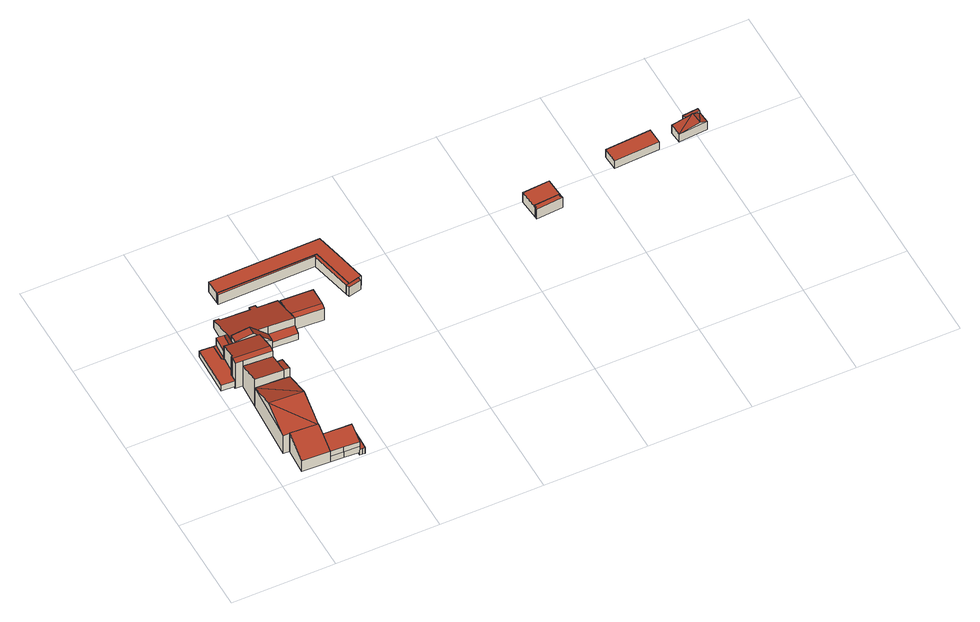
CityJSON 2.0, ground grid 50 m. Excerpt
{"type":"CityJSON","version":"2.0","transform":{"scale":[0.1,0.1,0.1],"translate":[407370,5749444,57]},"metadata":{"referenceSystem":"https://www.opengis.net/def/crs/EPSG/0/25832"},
"CityObjects":{
"building1":{"type":"Building","attributes":{"Gemeindeschluessel":"05515000","Geometrietyp2DReferenz":"3000","function":"51009_1610","roofType":"1000","measuredHeight":3.56},"geometry":[{"type":"Solid","lod":"2","boundaries":[[[[0,1,2,3]],[[4,5,1,0]],[[6,7,5,4]],[[8,9,7,6]],[[10,11,9,8]],[[12,13,11,10]],[[14,15,13,12]],[[16,17,15,14]],[[3,2,17,16]],[[14,12,10,8,6,4,0,3,16]],[[1,5,7,9,11,13,15,17,2]]]],"semantics":{"surfaces":[{"type":"WallSurface"},{"type":"RoofSurface"},{"type":"GroundSurface"}],"values":[[0,0,0,0,0,0,0,0,0,1,2]]}}]},
"building2":{"type":"Building","attributes":{"Gemeindeschluessel":"05515000","Geometrietyp2DReferenz":"3000","function":"51009_1610","roofType":"2100","measuredHeight":3.62},"geometry":[{"type":"Solid","lod":"2","boundaries":[[[[18,19,20,21]],[[22,23,19,18]],[[24,25,23,22]],[[26,27,25,24]],[[21,20,27,26]],[[24,22,18,21,26]],[[19,23,25,27,20]]]],"semantics":{"surfaces":[{"type":"WallSurface"},{"type":"RoofSurface"},{"type":"GroundSurface"}],"values":[[0,0,0,0,0,1,2]]}}]},
"building3":{"type":"Building","attributes":{"Gemeindeschluessel":"05515000","Geometrietyp2DReferenz":"3000","function":"31001_2000"},"address":[{"country":"Germany","locality":"Münster","thoroughfareNumber":"173","thoroughfareName":"Zum Hiltruper See"}],"children":["building3-1","building3-2","building3-3","building3-4","building3-5","building3-6","building3-7","building3-8","building3-9","building3-10","building3-11"]},
"building3-1":{"type":"BuildingPart","attributes":{"roofType":"2100","measuredHeight":16.87},"parents":["building3"],"geometry":[{"type":"Solid","lod":"2","boundaries":[[[[28,29,30,31]],[[32,33,34,29,28]],[[28,31,35,36,32]],[[30,29,34,37]],[[38,36,35]],[[30,37,39,38,35,31]],[[33,32,36,38,39]],[[34,33,39,37]]]],"semantics":{"surfaces":[{"type":"WallSurface"},{"type":"RoofSurface"},{"type":"GroundSurface"},{"type":"ClosureSurface"}],"values":[[0,0,1,2,0,3,0,3]]}}]},
"building3-2":{"type":"BuildingPart","attributes":{"roofType":"2100","measuredHeight":11.23},"parents":["building3"],"geometry":[{"type":"Solid","lod":"2","boundaries":[[[[40,41,42]],[[43,44,40,42]],[[45,46,47,44,43]],[[48,49,50,51]],[[52,53,49,48]],[[54,55,53,52]],[[56,57,55,54]],[[58,59,57,56]],[[60,61,59,58]],[[62,63,61,60]],[[64,65,63,62]],[[66,67,65,64]],[[64,62,60,58,56,54,52,48,51,68,69,70,71,45,43,42,72,66]],[[73,40,44,47,74,50,49,53,55,57,59,61,63,65,67]],[[75,72,42,41]],[[40,73,75,41]],[[67,66,72,75,73]],[[45,71,46]],[[47,46,70,69,76,74]],[[46,71,70]],[[76,69,68]],[[50,74,76,68,51]]]],"semantics":{"surfaces":[{"type":"WallSurface"},{"type":"RoofSurface"},{"type":"GroundSurface"},{"type":"ClosureSurface"}],"values":[[0,0,0,0,0,0,0,0,0,0,0,0,1,2,0,3,3,0,3,3,0,3]]}}]},
"building3-3":{"type":"BuildingPart","attributes":{"roofType":"2100","measuredHeight":11.75},"parents":["building3"],"geometry":[{"type":"Solid","lod":"2","boundaries":[[[[77,78,79,80,81]],[[82,83,84,85,86,87]],[[81,80,88,89,90]],[[91,82,87,77,81,90]],[[79,85,84,88,80]],[[86,78,77,87]],[[85,79,78,86]],[[92,83,82,91]],[[88,84,83,89]],[[89,83,92,91,90]]]],"semantics":{"surfaces":[{"type":"WallSurface"},{"type":"RoofSurface"},{"type":"GroundSurface"},{"type":"ClosureSurface"}],"values":[[0,0,0,1,2,0,3,0,3,3]]}}]},
"building3-4":{"type":"BuildingPart","attributes":{"roofType":"3100","measuredHeight":16.78},"parents":["building3"],"geometry":[{"type":"Solid","lod":"2","boundaries":[[[[93,94,95,96]],[[97,98,94,93]],[[99,100,98,97]],[[101,3,102,100,99]],[[103,104,105,106,107,108]],[[109,110,111,104,103]],[[96,95,112,113,114]],[[108,115,116,117,118,101,99,97,93,103]],[[96,114,109,103,93]],[[94,98,100,102,119,120,105,104,111,112,95]],[[121,122,3,101,118]],[[119,102,3,122]],[[115,108,107]],[[123,121,118,117,124]],[[119,122,121,124,120]],[[121,123,124]],[[120,124,117,116,106,105]],[[116,115,107,106]],[[110,109,114,113]],[[112,111,110,113]]]],"semantics":{"surfaces":[{"type":"WallSurface"},{"type":"RoofSurface"},{"type":"GroundSurface"},{"type":"ClosureSurface"}],"values":[[0,0,0,0,0,0,0,1,1,2,0,3,0,0,3,3,3,3,0,3]]}}]},
"building3-5":{"type":"BuildingPart","attributes":{"roofType":"1000","measuredHeight":4.98},"parents":["building3"],"geometry":[{"type":"Solid","lod":"2","boundaries":[[[[16,125,102,3]],[[14,126,125,16]],[[127,128,126,14]],[[14,16,3,122,127]],[[125,126,128,119,102]],[[119,122,3,102]],[[128,127,122,119]]]],"semantics":{"surfaces":[{"type":"WallSurface"},{"type":"RoofSurface"},{"type":"GroundSurface"},{"type":"ClosureSurface"}],"values":[[0,0,0,1,2,3,3]]}}]},
"building3-6":{"type":"BuildingPart","attributes":{"roofType":"5000","measuredHeight":12.71},"parents":["building3"],"geometry":[{"type":"Solid","lod":"2","boundaries":[[[[129,51,50,128,127,130]],[[123,124,76,68,129,131]],[[129,130,131]],[[131,130,121,123]],[[128,50,74,120,119]],[[122,121,130,127]],[[122,127,128,119]],[[51,129,68]],[[50,51,68,76,74]],[[74,76,124,120]],[[120,124,121,122,119]],[[123,121,124]]]],"semantics":{"surfaces":[{"type":"WallSurface"},{"type":"RoofSurface"},{"type":"GroundSurface"},{"type":"ClosureSurface"}],"values":[[0,1,1,1,2,0,3,0,3,3,3,3]]}}]},
"building3-7":{"type":"BuildingPart","attributes":{"roofType":"3100","measuredHeight":14.74},"parents":["building3"],"geometry":[{"type":"Solid","lod":"2","boundaries":[[[[106,105,132,133]],[[133,132,47,46]],[[71,134,135,115,107,133,46]],[[135,134,136,137]],[[107,106,133]],[[105,120,74,47,132]],[[116,137,117]],[[106,116,117,124,120,105]],[[124,117,137,136,69,76]],[[124,76,74,120]],[[69,136,70]],[[47,74,76,69,70,46]],[[115,135,137,116]],[[107,115,116,106]],[[134,71,70,136]],[[71,46,70]]]],"semantics":{"surfaces":[{"type":"WallSurface"},{"type":"RoofSurface"},{"type":"GroundSurface"},{"type":"ClosureSurface"}],"values":[[0,0,1,1,0,2,0,3,0,3,0,3,0,3,0,3]]}}]},
"building3-8":{"type":"BuildingPart","attributes":{"roofType":"3100","measuredHeight":16.93},"parents":["building3"],"geometry":[{"type":"Solid","lod":"2","boundaries":[[[[86,85,34,33]],[[138,139,79,78]],[[140,141,139,138]],[[142,33,39,140]],[[140,143,142]],[[86,142,143]],[[143,138,78,86]],[[142,86,33]],[[140,138,143]],[[85,79,139,141,37,34]],[[85,86,78,79]],[[37,39,33,34]],[[141,140,39,37]]]],"semantics":{"surfaces":[{"type":"WallSurface"},{"type":"RoofSurface"},{"type":"GroundSurface"},{"type":"ClosureSurface"}],"values":[[0,0,0,1,1,1,1,0,0,2,3,3,3]]}}]},
"building3-9":{"type":"BuildingPart","attributes":{"roofType":"2100","measuredHeight":16.7},"parents":["building3"],"geometry":[{"type":"Solid","lod":"2","boundaries":[[[[113,112,141,140,144]],[[145,31,30,111,110]],[[35,145,110,113,144,38]],[[112,111,30,37,141]],[[112,113,110,111]],[[31,145,35]],[[30,31,35,38,39,37]],[[39,38,144,140]],[[39,140,141,37]]]],"semantics":{"surfaces":[{"type":"WallSurface"},{"type":"RoofSurface"},{"type":"GroundSurface"},{"type":"ClosureSurface"}],"values":[[0,0,1,2,3,0,3,0,3]]}}]},
"building3-10":{"type":"BuildingPart","attributes":{"roofType":"3100","measuredHeight":8.6},"parents":["building3"],"geometry":[{"type":"Solid","lod":"2","boundaries":[[[[67,66,146]],[[147,148,67,146]],[[149,150,148,147]],[[151,152,150,149]],[[41,40,152,151]],[[147,146,72,75,149]],[[41,151,149,75]],[[73,67,148,150,152,40]],[[40,41,75,73]],[[66,72,146]],[[75,72,66,67,73]]]],"semantics":{"surfaces":[{"type":"WallSurface"},{"type":"RoofSurface"},{"type":"GroundSurface"},{"type":"ClosureSurface"}],"values":[[0,0,0,0,0,1,1,2,3,0,3]]}}]},
"building3-11":{"type":"BuildingPart","attributes":{"roofType":"3100","measuredHeight":9.83},"parents":["building3"],"geometry":[{"type":"Solid","lod":"2","boundaries":[[[[89,88,153,154]],[[155,156,84,83]],[[157,158,156,155]],[[159,160,158,157]],[[154,153,160,159]],[[161,162,163,92,91,90]],[[155,83,92,163,157]],[[162,161,154,159]],[[163,162,159,157]],[[161,90,89,154]],[[88,84,156,158,160,153]],[[88,89,83,84]],[[90,91,92,83,89]]]],"semantics":{"surfaces":[{"type":"WallSurface"},{"type":"RoofSurface"},{"type":"GroundSurface"},{"type":"ClosureSurface"}],"values":[[0,0,0,0,0,1,1,0,0,0,2,3,3]]}}]},
"building4":{"type":"Building","attributes":{"Gemeindeschluessel":"05515000","Geometrietyp2DReferenz":"3000","function":"51009_1610","roofType":"2100","measuredHeight":5.17},"geometry":[{"type":"Solid","lod":"2","boundaries":[[[[164,165,166,167]],[[168,169,165,164]],[[170,171,169,168]],[[167,166,171,170]],[[168,164,167,170]],[[165,169,171,166]]]],"semantics":{"surfaces":[{"type":"WallSurface"},{"type":"RoofSurface"},{"type":"GroundSurface"}],"values":[[0,0,0,0,1,2]]}}]},
"building5":{"type":"Building","attributes":{"Gemeindeschluessel":"05515000","Geometrietyp2DReferenz":"3000","function":"51009_1610"},"children":["building5-1","building5-2","building5-3"]},
"building5-1":{"type":"BuildingPart","attributes":{"roofType":"1000","measuredHeight":6.13},"parents":["building5"],"geometry":[{"type":"Solid","lod":"2","boundaries":[[[[172,173,174,175,176]],[[177,178,173,172]],[[179,180,181,178,177]],[[177,172,176,179]],[[173,178,181,174]],[[180,179,176,175]],[[174,181,180,175]]]],"semantics":{"surfaces":[{"type":"WallSurface"},{"type":"RoofSurface"},{"type":"GroundSurface"},{"type":"ClosureSurface"}],"values":[[0,0,0,1,2,0,3]]}}]},
"building5-2":{"type":"BuildingPart","attributes":{"roofType":"2100","measuredHeight":6.08},"parents":["building5"],"geometry":[{"type":"Solid","lod":"2","boundaries":[[[[182,183,184,185]],[[186,187,183,182]],[[188,189,187,186]],[[185,184,190,191]],[[188,186,182,185,191]],[[183,187,189,190,184]],[[191,190,189,188]]]],"semantics":{"surfaces":[{"type":"WallSurface"},{"type":"RoofSurface"},{"type":"GroundSurface"},{"type":"ClosureSurface"}],"values":[[0,0,0,0,1,2,3]]}}]},
"building5-3":{"type":"BuildingPart","attributes":{"roofType":"1000","measuredHeight":6.08},"parents":["building5"],"geometry":[{"type":"Solid","lod":"2","boundaries":[[[[191,190,192,193]],[[175,174,189,188]],[[193,192,181,180]],[[175,188,191,193,180]],[[190,189,174,181,192]],[[188,189,190,191]],[[174,175,180,181]]]],"semantics":{"surfaces":[{"type":"WallSurface"},{"type":"RoofSurface"},{"type":"GroundSurface"},{"type":"ClosureSurface"}],"values":[[0,0,0,1,2,3,3]]}}]},
"building6":{"type":"Building","attributes":{"Gemeindeschluessel":"05515000","Geometrietyp2DReferenz":"3000","function":"31001_2000","roofType":"1000","measuredHeight":5.94},"geometry":[{"type":"Solid","lod":"2","boundaries":[[[[194,178,192,193]],[[195,196,178,194]],[[197,198,196,195]],[[199,200,198,197]],[[201,202,200,199]],[[203,204,202,201]],[[191,190,204,203]],[[193,192,190,191]],[[203,201,199,197,195,194,193,191]],[[178,196,198,200,202,204,190,192]]]],"semantics":{"surfaces":[{"type":"WallSurface"},{"type":"RoofSurface"},{"type":"GroundSurface"}],"values":[[0,0,0,0,0,0,0,0,1,2]]}}]},
"building7":{"type":"Building","attributes":{"Gemeindeschluessel":"05515000","Geometrietyp2DReferenz":"3000","function":"51009_1610","roofType":"1000","measuredHeight":6.14},"geometry":[{"type":"Solid","lod":"2","boundaries":[[[[205,206,207,208]],[[209,210,206,205]],[[211,212,210,209]],[[213,214,212,211]],[[215,216,214,213]],[[217,218,216,215]],[[219,220,218,217]],[[208,207,220,219]],[[217,215,213,211,209,205,208,219]],[[206,210,212,214,216,218,220,207]]]],"semantics":{"surfaces":[{"type":"WallSurface"},{"type":"RoofSurface"},{"type":"GroundSurface"}],"values":[[0,0,0,0,0,0,0,0,1,2]]}}]},
"building8":{"type":"Building","attributes":{"Gemeindeschluessel":"05515000","Geometrietyp2DReferenz":"3000","function":"31001_3200","roofType":"1000","measuredHeight":6.02},"address":[{"country":"Germany","locality":"Münster","thoroughfareNumber":"171c","thoroughfareName":"Zum Hiltruper See"}],"geometry":[{"type":"Solid","lod":"2","boundaries":[[[[211,221,222,213]],[[209,223,221,211]],[[205,224,223,209]],[[225,226,224,205]],[[227,228,226,225]],[[217,229,228,227]],[[215,230,229,217]],[[213,222,230,215]],[[217,227,225,205,209,211,213,215]],[[221,223,224,226,228,229,230,222]]]],"semantics":{"surfaces":[{"type":"WallSurface"},{"type":"RoofSurface"},{"type":"GroundSurface"}],"values":[[0,0,0,0,0,0,0,0,1,2]]}}]},
"building9":{"type":"Building","attributes":{"Gemeindeschluessel":"05515000","Geometrietyp2DReferenz":"3000","function":"31001_3200","roofType":"1000","measuredHeight":4.76},"address":[{"country":"Germany","locality":"Münster","thoroughfareNumber":"171b","thoroughfareName":"Zum Hiltruper See"}],"geometry":[{"type":"Solid","lod":"2","boundaries":[[[[231,232,233,234]],[[235,236,232,231]],[[237,238,236,235]],[[234,233,238,237]],[[235,231,234,237]],[[232,236,238,233]]]],"semantics":{"surfaces":[{"type":"WallSurface"},{"type":"RoofSurface"},{"type":"GroundSurface"}],"values":[[0,0,0,0,1,2]]}}]},
"building10":{"type":"Building","attributes":{"Gemeindeschluessel":"05515000","Geometrietyp2DReferenz":"3000","function":"31001_3200"},"children":["building10-1","building10-2"]},
"building10-1":{"type":"BuildingPart","attributes":{"roofType":"2100","measuredHeight":6.03},"parents":["building10"],"geometry":[{"type":"Solid","lod":"2","boundaries":[[[[239,240,241,242,243]],[[244,245,246,247,248,249]],[[243,242,245,244]],[[249,250,251,239,243,244]],[[241,246,245,242]],[[250,249,248]],[[240,239,251]],[[241,240,247,246]],[[240,251,250,248,247]]]],"semantics":{"surfaces":[{"type":"WallSurface"},{"type":"RoofSurface"},{"type":"GroundSurface"},{"type":"ClosureSurface"}],"values":[[0,0,0,1,2,0,0,3,3]]}}]},
"building10-2":{"type":"BuildingPart","attributes":{"roofType":"3100","measuredHeight":6.3},"parents":["building10"],"geometry":[{"type":"Solid","lod":"2","boundaries":[[[[252,253,254,255]],[[256,257,241,240]],[[255,254,257,256]],[[256,258,255]],[[255,258,259]],[[259,250,248,252,255]],[[258,256,240]],[[240,251,259,258]],[[253,246,241,257,254]],[[253,252,247,246]],[[246,247,240,241]],[[251,250,259]],[[247,252,248]],[[251,240,247,248,250]]]],"semantics":{"surfaces":[{"type":"WallSurface"},{"type":"RoofSurface"},{"type":"GroundSurface"},{"type":"ClosureSurface"}],"values":[[0,0,0,0,1,1,1,1,2,0,3,0,0,3]]}}]}
},
"vertices":[
[79,629,70],[79,629,34],[83,710,34],[83,710,70],[68,619,70],[68,619,34],[67,581,70],[67,581,34],[2,584,70],[2,584,34],[9,803,70],[9,803,34],[20,803,70],[20,803,34],[74,800,70],[74,800,34],[72,722,70],[72,722,34],
[383,133,35],[383,133,3],[376,11,3],[376,11,35],[407,131,39],[407,131,3],[401,10,39],[401,10,3],[391,10,37],[391,10,3],
[266,525,160],[266,525,20],[240,526,20],[240,526,160],[261,445,189],[261,445,134],[261,445,20],[238,479,177],[236,447,189],[236,447,20],[236,447,187],[236,447,134],
[435,770,20],[435,770,93],[435,770,121],[434,738,132],[434,738,20],[311,745,132],[311,745,84],[311,745,20],[147,937,64],[147,937,20],[139,796,20],[139,796,117],[170,936,64],[170,936,20],[169,927,67],[169,927,20],[315,919,67],[315,919,20],[316,938,60],[316,938,20],[345,937,60],[345,937,20],[344,918,67],[344,918,20],[441,913,67],[441,913,20],[440,888,76],[440,888,20],[139,793,118],[137,754,132],[188,752,132],[261,748,132],[437,819,102],[436,789,20],[137,754,20],[436,789,106],[137,754,118],
[111,152,137],[111,152,134],[111,152,20],[105,25,20],[105,25,87],[245,140,136],[245,140,57],[245,140,20],[245,144,20],[245,144,134],[245,144,137],[238,18,20],[238,18,57],[238,18,87],[239,34,93],[243,100,118],
[68,605,188],[68,605,20],[67,581,20],[67,581,181],[68,619,183],[68,619,20],[79,629,179],[79,629,20],[83,710,151],[83,710,20],[244,595,188],[244,595,20],[250,708,20],[250,708,107],[250,708,140],[250,708,149],[243,571,181],[243,571,148],[243,571,20],[104,579,20],[104,579,148],[104,579,181],[241,709,149],[144,714,149],[135,714,149],[83,717,149],[83,717,20],[135,714,20],[83,717,118],[83,717,70],[109,716,147],[135,714,118],
[72,722,20],[74,800,20],[88,799,70],[88,799,20],
[139,796,118],[88,799,118],[112,772,147],
[309,705,20],[309,705,84],[224,750,167],[222,710,167],[137,754,152],[135,714,152],
[81,153,134],[81,153,20],[97,454,134],[97,454,20],[253,295,189],[89,304,189],
[97,454,187],[240,526,162],
[440,888,93],[594,880,93],[594,880,20],[588,780,106],[588,780,20],[587,762,93],[587,762,20],
[302,15,20],[302,15,57],[309,137,57],[309,137,20],[383,133,57],[383,133,20],[376,11,57],[376,11,20],[302,15,87],[376,11,87],[380,92,118],
[431,699,72],[431,699,36],[434,738,36],[434,738,87],[309,705,72],[309,705,36],[311,745,87],[311,745,36],
[218,1038,93],[218,1038,32],[689,1045,32],[689,1045,92],[689,1045,93],[218,1049,93],[218,1049,32],[687,1055,93],[687,1055,92],[687,1055,32],
[801,837,91],[801,837,32],[797,855,32],[797,855,92],[738,823,91],[738,823,32],[734,841,92],[734,841,32],[748,844,32],[748,844,92],
[701,1056,32],[701,1056,92],
[218,1049,92],[217,1123,92],[217,1123,32],[358,1126,92],[358,1126,32],[753,1131,92],[753,1131,32],[780,1013,92],[780,1013,32],[814,858,92],[814,858,32],
[1669,897,62],[1669,897,1],[1670,884,1],[1670,884,62],[1674,897,62],[1674,897,1],[1673,910,62],[1673,910,1],[1792,919,62],[1792,919,1],[1793,906,62],[1793,906,1],[1798,906,62],[1798,906,1],[1799,894,62],[1799,894,1],
[1673,910,2],[1792,919,2],[1674,897,2],[1669,897,2],[1661,997,62],[1661,997,2],[1791,1007,62],[1791,1007,2],[1798,906,2],[1793,906,2],
[2091,1060,60],[2091,1060,12],[2095,983,12],[2095,983,60],[2311,1073,60],[2311,1073,12],[2315,996,60],[2315,996,12],
[2546,1069,70],[2546,1069,59],[2546,1069,10],[2545,1087,10],[2545,1087,66],[2471,1081,66],[2471,1081,10],[2473,1063,10],[2473,1063,59],[2473,1063,68],[2473,1063,70],[2490,1064,70],[2518,1066,70],
[2406,1058,59],[2406,1058,10],[2410,996,10],[2410,996,59],[2551,1007,59],[2551,1007,10],[2515,1005,73],[2511,1066,73]
]}
